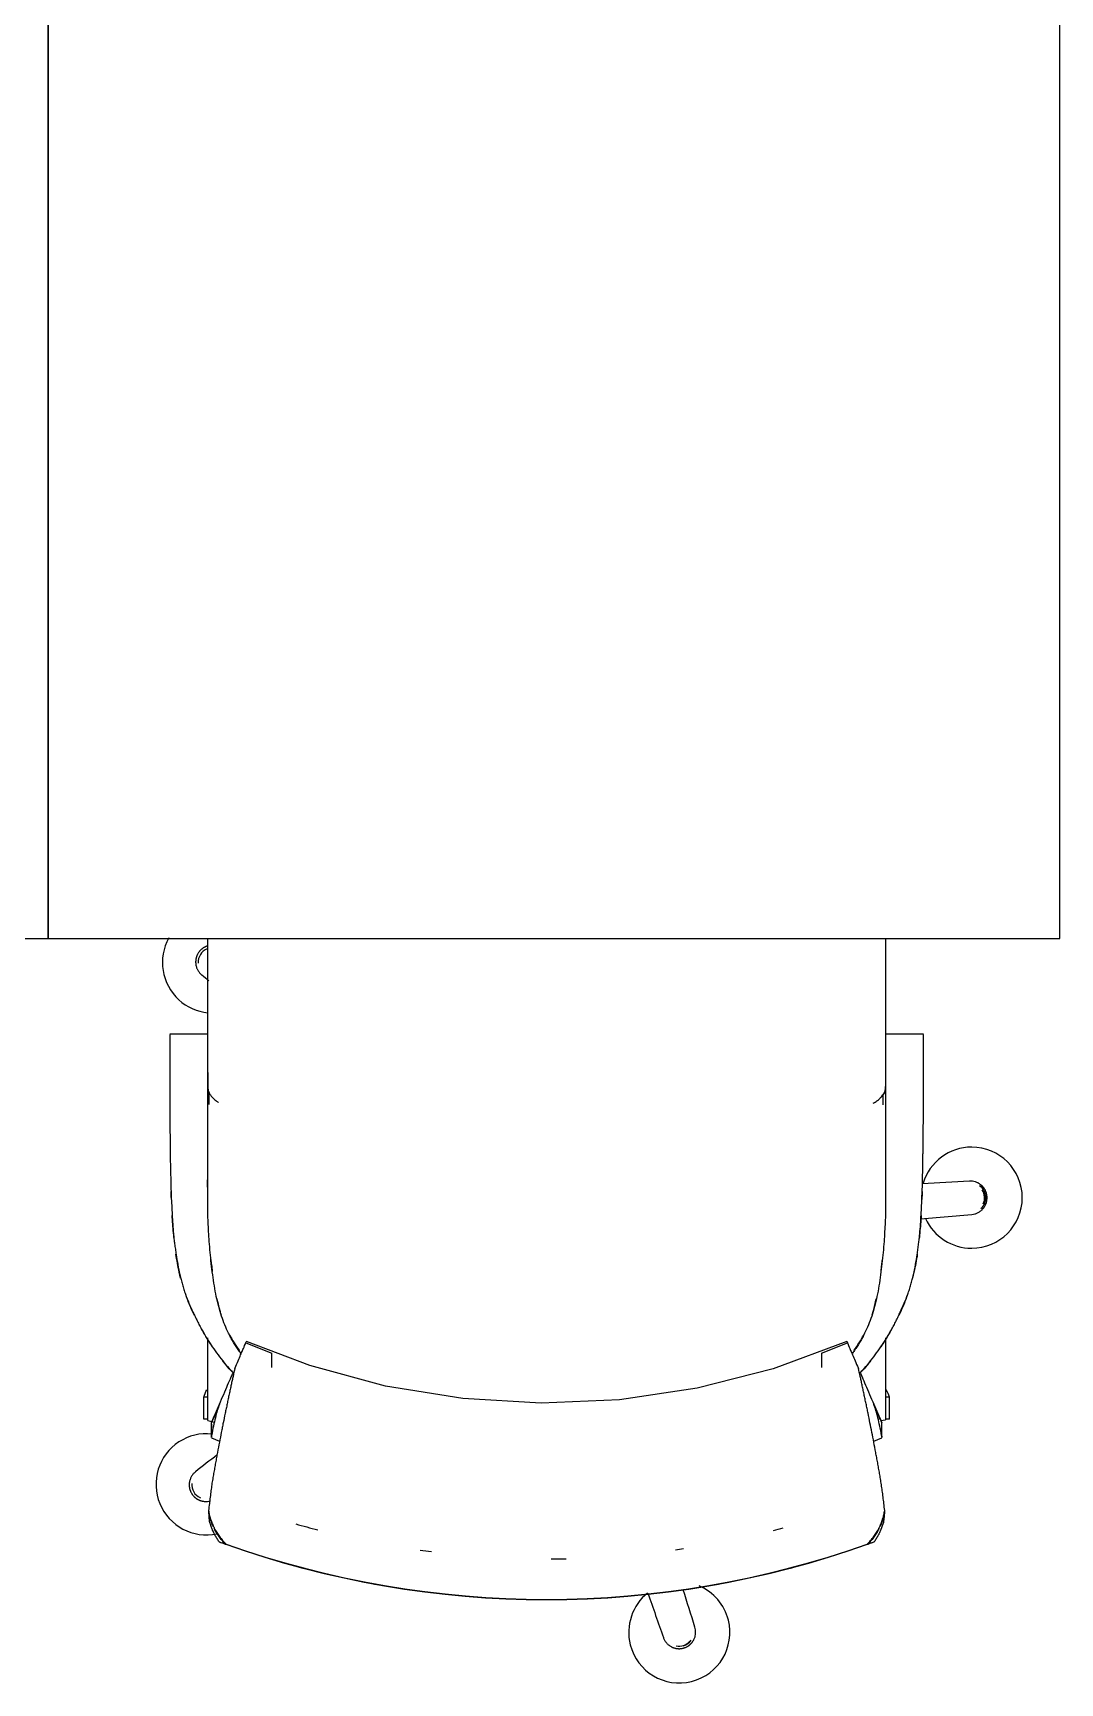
# Model space of a CAD drawing. Extents: x 6433 to 75181, y -2986 to 56414.
# Drawn here: x 28173 to 28985, y 4025 to 5330 of the extents above; entities that cross this region are included whole.
import ezdxf

# ---------------------------------------------------------------- set-up
doc = ezdxf.new("R2010")
doc.units = 0
doc.header["$MEASUREMENT"] = 0
doc.layers.add('A-Furniture', color=252, linetype='CONTINUOUS')

msp = doc.modelspace()

# ---------------------------------------------------------------- linework, layer by layer
at = {"layer": 'A-Furniture'}
for p, q in [((28184.9, 4613.9), (28184.9, 6113.9)), ((28184.9, 6113.9), (28184.9, 4613.9)), ((28984.9, 4613.9), (28984.9, 6113.9)), ((27384.9, 4613.9), (28184.9, 4613.9)), ((28184.9, 4613.9), (28984.9, 4613.9)), ((28311.1, 4581.9), (28311.1, 4613.5)), ((28846.9, 4613.5), (28846.9, 4581.9)), ((28311.1, 4508.1), (28311.1, 4581.9)), ((28846.9, 4581.9), (28846.9, 4508.1)), ((28311, 4538.2), (28281, 4538.2)), ((28877, 4538.2), (28847, 4538.2)), ((28311.1, 4408.5), (28311.1, 4474.5)), ((28846.9, 4474.5), (28846.9, 4408.5)), ((28874.7, 4392.3), (28915.3, 4395.8)), ((28311.1, 4232.8), (28311.1, 4298.1)), ((28341.2, 4294.3), (28361.7, 4285.9)), ((28391.7, 4276.3), (28341.6, 4295.2)), ((28816.4, 4295.2), (28758.2, 4273.7)), ((28796.3, 4285.9), (28816.8, 4294.3)), ((28846.9, 4298.1), (28846.9, 4233.3)), ((28361.6, 4274.7), (28361.6, 4285.7)), ((28796.3, 4285.7), (28796.3, 4274.7)), ((28451.6, 4260), (28391.7, 4276.3)), ((28758.2, 4273.7), (28698.1, 4258.3)), ((28512.8, 4250.1), (28451.6, 4260)), ((28698.1, 4258.3), (28636.7, 4249.2)), ((28307.8, 4233.7), (28307.8, 4251.2)), ((28311.1, 4251.2), (28307.8, 4251.2)), ((28314, 4231), (28320.3, 4245.6)), ((28574.8, 4246.4), (28512.8, 4250.1)), ((28636.7, 4249.2), (28574.8, 4246.4)), ((28837.7, 4245.6), (28844, 4231)), ((28850.2, 4251.2), (28846.9, 4251.2)), ((28850.2, 4233.7), (28850.2, 4251.2)), ((28311.1, 4233.7), (28307.8, 4233.7)), ((28311.1, 4232.8), (28316.3, 4231.4)), ((28314, 4220.3), (28314, 4231)), ((28843.2, 4232.8), (28846.9, 4233.3)), ((28844, 4220.3), (28844, 4231)), ((28850.2, 4233.7), (28846.9, 4233.7)), ((28314, 4219), (28320.4, 4216.4)), ((28837.6, 4216.4), (28844, 4219)), ((28312.1, 4156.9), (28311.8, 4160.7)), ((28312.5, 4152.7), (28312.1, 4156.9)), ((28845.9, 4156.9), (28845.4, 4152.7)), ((28846.2, 4160.7), (28845.9, 4156.9))]:
    msp.add_line(p, q, dxfattribs=at)
for centre, radius, start, end in [((28315.2, 4595), 40, 150.7952, 227.5173), ((28314.6, 4595.4), 11.1, 111.8372, 184.5326), ((28315.2, 4595), 40, 227.5173, 264.1272), ((28915.1, 4409), 40, 90, 163.4154), ((28915.1, 4409), 40, 270, 90), ((28915.1, 4409), 11.2, 310.1551, 56.5457), ((28914.2, 4408.9), 11.1, 334.4048, 33.826), ((28915.1, 4409), 40, 204.4217, 270), ((28310.1, 4182.3), 40, 123.0488, 281.8521), ((28310.1, 4182.3), 40, 83.974, 123.0488), ((28309.5, 4181.9), 11.1, 174.0269, 246.9791), ((28579, 4847.9), 724.6, 254.1158, 255.5357), ((28579, 4847.9), 724.6, 284.3231, 284.9658), ((28579, 4847.9), 756.8, 249.9889, 250.3774), ((28579, 4847.9), 756.8, 250.4087, 289.5913), ((28579, 4847.9), 756.6, 250.4283, 289.5717), ((28579, 4847.9), 724.6, 262.0566, 262.7751), ((28579, 4847.9), 724.6, 278.0854, 278.5946), ((28579, 4847.9), 756.8, 289.6226, 290.0111), ((28579, 4847.9), 756.8, 253.4989, 255.7064), ((28579, 4847.9), 724.6, 270.2883, 271.2195), ((28579, 4847.9), 756.8, 284.2936, 286.5011), ((28579, 4847.9), 756.8, 259.3921, 261.4238), ((28579, 4847.9), 756.8, 278.5762, 280.6079), ((28683.9, 4065.2), 40, 14.1205, 66.8324), ((28683.9, 4065.2), 40, 128.7602, 194.1205), ((28683.9, 4065.2), 40, 194.1205, 14.1205), ((28683.9, 4065.2), 11.2, 287.8148, 327.294), ((28683.7, 4065.4), 11.1, 258.6835, 318.1047)]:
    msp.add_arc(centre, radius, start, end, dxfattribs=at)
for points, knots in [([(28310.9, 4608), (28310.7, 4608), (28310.3, 4607.9), (28309.8, 4607.7), (28309.6, 4607.6), (28309.3, 4607.5), (28309.1, 4607.4), (28308.8, 4607.2), (28308.5, 4607.1), (28308.1, 4606.9), (28307.8, 4606.7), (28307.6, 4606.6), (28307.5, 4606.5), (28307.4, 4606.4), (28307.3, 4606.4), (28307.2, 4606.3), (28307, 4606.2), (28306.7, 4605.9), (28306.3, 4605.6), (28305.8, 4605.2), (28305.2, 4604.7), (28304.7, 4604.1), (28304.4, 4603.7), (28304.1, 4603.3), (28303.6, 4602.7), (28303.2, 4602), (28302.8, 4601.3), (28302.6, 4600.8), (28302.4, 4600.4), (28302.3, 4600.2), (28302.3, 4600.1), (28302.2, 4600), (28302.2, 4599.9), (28302.2, 4599.7), (28302.1, 4599.5), (28302, 4599.2), (28301.9, 4598.8), (28301.8, 4598.4), (28301.7, 4598.1), (28301.7, 4598), (28301.7, 4597.9), (28301.6, 4597.7), (28301.6, 4597.6), (28301.6, 4597.3), (28301.5, 4597), (28301.5, 4596.6), (28301.5, 4596.3), (28301.5, 4596.2)], [-1, -1, -1, -1, -0.916667, -0.875, -0.854167, -0.833333, -0.8125, -0.791667, -0.75, -0.708333, -0.6875, -0.677083, -0.671875, -0.666667, -0.661458, -0.65625, -0.645833, -0.625, -0.604167, -0.583333, -0.541667, -0.520833, -0.5, -0.479167, -0.458333, -0.416667, -0.395833, -0.375, -0.354167, -0.34375, -0.338542, -0.333333, -0.328125, -0.322917, -0.3125, -0.291667, -0.25, -0.208333, -0.1875, -0.177083, -0.166667, -0.15625, -0.145833, -0.125, -0.083333, -0.041667, 0, 0, 0, 0]), ([(28301.5, 4596.2), (28301.5, 4596.1), (28301.5, 4596), (28301.4, 4595.8), (28301.4, 4595.6), (28301.4, 4595.4), (28301.4, 4595.1), (28301.5, 4594.8), (28301.5, 4594.5), (28301.5, 4594.1), (28301.6, 4593.4), (28301.8, 4592.2), (28302.1, 4591.4), (28302.2, 4590.9)], [-1, -1, -1, -1, -0.925, -0.85, -0.8125, -0.775, -0.7, -0.625, -0.5875, -0.55, -0.4, -0.2, 0, 0, 0, 0]), ([(28281, 4538.1), (28281, 4538.1), (28281, 4537.9), (28281, 4537.4), (28281, 4536.3), (28281, 4534.7), (28281, 4533.3), (28281, 4532), (28281, 4531), (28281, 4529.9), (28281, 4528.6), (28281, 4527.1), (28281, 4525.4), (28281, 4523.6), (28281, 4522), (28281, 4520.8), (28281, 4519.2), (28281, 4516.2), (28281, 4513.8), (28281, 4512), (28281, 4510.1), (28281, 4507.9), (28281, 4505.6), (28281, 4503.9), (28281, 4502.5), (28281, 4500.8), (28281, 4498.6), (28281, 4495.6), (28281, 4491.8), (28281, 4487.3), (28281, 4483.4), (28281, 4480.2), (28281.1, 4477.2), (28281.1, 4473.5), (28281.1, 4468.8), (28281.1, 4463.8), (28281.2, 4458.9), (28281.2, 4454.8), (28281.2, 4451.6), (28281.3, 4448.7), (28281.3, 4445.3), (28281.4, 4441.3), (28281.4, 4437.1), (28281.6, 4431.6), (28281.7, 4425), (28281.9, 4417.5), (28282.1, 4410.1), (28282.5, 4402.7), (28282.9, 4395.4), (28283.3, 4388), (28283.8, 4381.7), (28284.3, 4376.5), (28284.8, 4372.4), (28285.4, 4368.2), (28286.2, 4362.7), (28287.3, 4356), (28288.6, 4349.4), (28289.9, 4344.2), (28290.9, 4340.3), (28292.1, 4336.4), (28293.8, 4331.4), (28296.1, 4325.5), (28298.7, 4319.7), (28301, 4315.1), (28302.7, 4311.5), (28304.5, 4307.9), (28307, 4303.3), (28310.3, 4297.7), (28314.6, 4291.1), (28320.7, 4282.5), (28326.3, 4275.5), (28330.6, 4271), (28331.3, 4270.3)], [0.2173913, 0.2173913, 0.2173913, 0.2173913, 0.2228261, 0.2282609, 0.2336957, 0.2391304, 0.2445652, 0.2472826, 0.25, 0.2527174, 0.2554348, 0.2581522, 0.2608696, 0.263587, 0.2663043, 0.2690217, 0.2717391, 0.2771739, 0.2798913, 0.2826087, 0.2853261, 0.2880435, 0.2907609, 0.2934783, 0.2961957, 0.298913, 0.3016304, 0.3043478, 0.3097826, 0.3152174, 0.3206522, 0.326087, 0.3315217, 0.3369565, 0.3423913, 0.3478261, 0.3532609, 0.3586957, 0.3641304, 0.3695652, 0.375, 0.3804348, 0.3858696, 0.3913043, 0.4021739, 0.4130435, 0.423913, 0.4347826, 0.4456522, 0.4565217, 0.4673913, 0.4728261, 0.4782609, 0.4836957, 0.4891304, 0.5, 0.5108696, 0.5163043, 0.5217391, 0.5271739, 0.5326087, 0.5434783, 0.5543478, 0.5597826, 0.5652174, 0.5706522, 0.576087, 0.5869565, 0.5978261, 0.6086957, 0.6304348, 0.6346057, 0.6346057, 0.6346057, 0.6346057]), ([(28337.2, 4286), (28336.5, 4286.9), (28335, 4288.9), (28333, 4292), (28331, 4295.2), (28329.2, 4298.5), (28326.9, 4302.9), (28324.5, 4308.3), (28321.9, 4315.2), (28319.6, 4322.7), (28317.7, 4330.9), (28316.2, 4339.3), (28314.9, 4348), (28313.8, 4356.9), (28312.9, 4365.7), (28312.2, 4374.3), (28311.7, 4382.3), (28311.3, 4389.7), (28311, 4396.5), (28311, 4402.7), (28311, 4408.7), (28311, 4414.7), (28310.9, 4420.9), (28311, 4426.4), (28311, 4431), (28311, 4435.9), (28311, 4440.8), (28311, 4445.4), (28311, 4448.6), (28311, 4451.4), (28311, 4454.5), (28311, 4458.5), (28311, 4465.3), (28311, 4472.7), (28311, 4477.6), (28311, 4480.7), (28311, 4483.9), (28311, 4487.9), (28311, 4492.1), (28311, 4495.6), (28311, 4498.4), (28311, 4500.4), (28311, 4502.2), (28311, 4503.5), (28311, 4505), (28311, 4507.1), (28311, 4509.3), (28311, 4511.2), (28311, 4513), (28311, 4514.7), (28311, 4516.6), (28311, 4518.6), (28311, 4520.2), (28311, 4521.1), (28311, 4521.9), (28311, 4522.9), (28311, 4524.3), (28311, 4526), (28311, 4527.6), (28311, 4529), (28311, 4530.2), (28311, 4531.3), (28311, 4532.6), (28311, 4534), (28311, 4535.6), (28311, 4537.3), (28311, 4538.2), (28311, 4538.2), (28311, 4538.1)], [0.3754739, 0.3754739, 0.3754739, 0.3754739, 0.3804348, 0.3858696, 0.3913043, 0.3967391, 0.4021739, 0.4130435, 0.423913, 0.4347826, 0.4456522, 0.4565217, 0.4673913, 0.4782609, 0.4891304, 0.5, 0.5108696, 0.5217391, 0.5326087, 0.5434783, 0.5543478, 0.5652174, 0.576087, 0.5869565, 0.5923913, 0.5978261, 0.6086957, 0.6141304, 0.6195652, 0.625, 0.6304348, 0.6358696, 0.6413043, 0.6521739, 0.6576087, 0.6630435, 0.6684783, 0.673913, 0.6793478, 0.6847826, 0.6875, 0.6902174, 0.6929348, 0.6956522, 0.6983696, 0.701087, 0.7038043, 0.7065217, 0.7092391, 0.7119565, 0.7146739, 0.7173913, 0.7201087, 0.7228261, 0.7241848, 0.7255435, 0.7282609, 0.7309783, 0.7336957, 0.736413, 0.7391304, 0.7418478, 0.7445652, 0.75, 0.7554348, 0.7608696, 0.7717391, 0.7826087, 0.7826087, 0.7826087, 0.7826087]), ([(28847, 4538.1), (28847, 4538.2), (28847, 4538.2), (28847, 4537.3), (28847, 4535.6), (28847, 4534), (28847, 4532.6), (28847, 4531.3), (28847, 4530.2), (28847, 4529), (28847, 4527.6), (28847, 4526), (28847, 4524.3), (28847, 4522.9), (28847, 4521.9), (28847, 4521.1), (28847, 4520.2), (28847, 4518.6), (28847, 4516.6), (28847, 4514.7), (28847, 4513), (28847, 4511.2), (28847, 4509.3), (28847, 4507.1), (28847, 4505), (28847, 4503.5), (28847, 4502.2), (28847, 4500.4), (28847, 4498.4), (28847, 4495.6), (28847, 4492.1), (28847, 4487.9), (28847, 4483.9), (28847, 4480.7), (28847, 4477.6), (28847, 4472.7), (28847, 4465.3), (28847, 4458.5), (28847, 4454.5), (28847, 4451.4), (28847, 4448.6), (28847, 4445.4), (28847, 4440.8), (28847, 4435.9), (28847, 4431), (28847, 4426.4), (28847, 4420.9), (28847, 4414.7), (28847, 4408.7), (28847, 4402.7), (28847, 4396.5), (28846.7, 4389.7), (28846.3, 4382.3), (28845.8, 4374.3), (28845.1, 4365.7), (28844.2, 4356.9), (28843.1, 4348), (28841.8, 4339.3), (28840.3, 4330.9), (28838.3, 4322.7), (28836.1, 4315.2), (28833.5, 4308.3), (28831, 4302.9), (28828.8, 4298.5), (28827, 4295.2), (28825, 4292), (28822.9, 4288.9), (28821.5, 4286.9), (28820.8, 4286)], [0.2173913, 0.2173913, 0.2173913, 0.2173913, 0.2282609, 0.2391304, 0.2445652, 0.25, 0.2554348, 0.2581522, 0.2608696, 0.263587, 0.2663043, 0.2690217, 0.2717391, 0.2744565, 0.2758152, 0.2771739, 0.2798913, 0.2826087, 0.2853261, 0.2880435, 0.2907609, 0.2934783, 0.2961957, 0.298913, 0.3016304, 0.3043478, 0.3070652, 0.3097826, 0.3125, 0.3152174, 0.3206522, 0.326087, 0.3315217, 0.3369565, 0.3423913, 0.3478261, 0.3586957, 0.3641304, 0.3695652, 0.375, 0.3804348, 0.3858696, 0.3913043, 0.4021739, 0.4076087, 0.4130435, 0.423913, 0.4347826, 0.4456522, 0.4565217, 0.4673913, 0.4782609, 0.4891304, 0.5, 0.5108696, 0.5217391, 0.5326087, 0.5434783, 0.5543478, 0.5652174, 0.576087, 0.5869565, 0.5978261, 0.6032609, 0.6086957, 0.6141304, 0.6195652, 0.6245261, 0.6245261, 0.6245261, 0.6245261]), ([(28826.7, 4270.3), (28827.4, 4271), (28831.7, 4275.5), (28837.3, 4282.5), (28843.4, 4291.1), (28847.7, 4297.7), (28851, 4303.3), (28853.5, 4307.9), (28855.3, 4311.5), (28857, 4315.1), (28859.2, 4319.7), (28861.8, 4325.5), (28864.2, 4331.4), (28865.9, 4336.4), (28867, 4340.3), (28868.1, 4344.2), (28869.4, 4349.4), (28870.7, 4356), (28871.8, 4362.7), (28872.6, 4368.2), (28873.1, 4372.4), (28873.6, 4376.5), (28874.2, 4381.7), (28874.7, 4388), (28875.1, 4395.4), (28875.5, 4402.7), (28875.8, 4410.1), (28876.1, 4417.5), (28876.3, 4425), (28876.4, 4431.6), (28876.5, 4437.1), (28876.6, 4441.3), (28876.6, 4445.3), (28876.7, 4448.7), (28876.7, 4451.6), (28876.8, 4454.8), (28876.8, 4458.9), (28876.8, 4463.8), (28876.9, 4468.8), (28876.9, 4473.5), (28876.9, 4477.2), (28876.9, 4480.2), (28876.9, 4483.4), (28877, 4487.3), (28877, 4491.8), (28877, 4495.6), (28877, 4498.6), (28877, 4500.8), (28877, 4502.5), (28877, 4503.9), (28877, 4505.6), (28877, 4507.9), (28877, 4510.1), (28877, 4512), (28877, 4513.8), (28877, 4516.2), (28877, 4519.2), (28877, 4520.8), (28877, 4522), (28877, 4523.6), (28877, 4525.4), (28877, 4527.1), (28877, 4528.6), (28877, 4529.9), (28877, 4531), (28877, 4532), (28877, 4533.3), (28877, 4534.7), (28877, 4536.3), (28877, 4537.4), (28877, 4537.9), (28877, 4538.1), (28877, 4538.1)], [0.3653943, 0.3653943, 0.3653943, 0.3653943, 0.3695652, 0.3913043, 0.4021739, 0.4130435, 0.423913, 0.4293478, 0.4347826, 0.4402174, 0.4456522, 0.4565217, 0.4673913, 0.4728261, 0.4782609, 0.4836957, 0.4891304, 0.5, 0.5108696, 0.5163043, 0.5217391, 0.5271739, 0.5326087, 0.5434783, 0.5543478, 0.5652174, 0.576087, 0.5869565, 0.5978261, 0.6086957, 0.6141304, 0.6195652, 0.625, 0.6304348, 0.6358696, 0.6413043, 0.6467391, 0.6521739, 0.6576087, 0.6630435, 0.6684783, 0.673913, 0.6793478, 0.6847826, 0.6902174, 0.6956522, 0.6983696, 0.701087, 0.7038043, 0.7065217, 0.7092391, 0.7119565, 0.7146739, 0.7173913, 0.7201087, 0.7228261, 0.7282609, 0.7309783, 0.7336957, 0.736413, 0.7391304, 0.7418478, 0.7445652, 0.7472826, 0.75, 0.7527174, 0.7554348, 0.7608696, 0.7663043, 0.7717391, 0.7771739, 0.7826087, 0.7826087, 0.7826087, 0.7826087]), ([(28312.6, 4490.6), (28312.2, 4491.2), (28311, 4493.2), (28310.8, 4495.3), (28311.1, 4496.8)], [-0.07541741, -0.07541741, -0.07541741, -0.07541741, -0.05555556, 0, 0, 0, 0]), ([(28312.1, 4492), (28312.3, 4491.5), (28313, 4490.3), (28314.5, 4488.4), (28316.2, 4486.7), (28317.8, 4485.5), (28318.8, 4484.9), (28319.3, 4484.5), (28319.6, 4484.4)], [0, 0, 0, 0, 0.0277778, 0.0555556, 0.0833333, 0.0972222, 0.1041667, 0.1111111, 0.1111111, 0.1111111, 0.1111111]), ([(28837.2, 4483.7), (28837.5, 4483.8), (28838, 4484.1), (28839, 4484.8), (28840.6, 4485.8), (28842.4, 4487.3), (28843.9, 4488.9), (28844.6, 4489.8), (28844.9, 4490.2)], [0.8888889, 0.8888889, 0.8888889, 0.8888889, 0.8958333, 0.9027778, 0.9166667, 0.9444444, 0.9722222, 1, 1, 1, 1]), ([(28845.4, 4490.6), (28845.8, 4491.2), (28847, 4493.2), (28847.2, 4495.3), (28846.9, 4496.8)], [0.92458259, 0.92458259, 0.92458259, 0.92458259, 0.94444444, 1, 1, 1, 1]), ([(28282.3, 4407.5), (28282.2, 4408.7), (28282.1, 4410.8), (28282.1, 4412.9), (28282, 4413.8)], [0.583333333, 0.583333333, 0.583333333, 0.583333333, 0.588541667, 0.59241184, 0.59241184, 0.59241184, 0.59241184]), ([(28924.3, 4417.2), (28924.3, 4417.3), (28924.2, 4417.4), (28924.1, 4417.5), (28924, 4417.6), (28923.8, 4417.8), (28923.6, 4418), (28923.4, 4418.2), (28923.2, 4418.4), (28922.9, 4418.7), (28922.3, 4419.2), (28921.4, 4419.9), (28920.6, 4420.4), (28920.2, 4420.6)], [-1, -1, -1, -1, -0.925, -0.85, -0.8125, -0.775, -0.7, -0.625, -0.5875, -0.55, -0.4, -0.2, 0, 0, 0, 0]), ([(28925.4, 4402.1), (28925.5, 4402.3), (28925.7, 4402.6), (28925.9, 4403.1), (28926.1, 4403.4), (28926.2, 4403.6), (28926.3, 4403.8), (28926.4, 4404.1), (28926.5, 4404.4), (28926.7, 4404.9), (28926.8, 4405.2), (28926.8, 4405.4), (28926.9, 4405.6), (28926.9, 4405.6), (28926.9, 4405.7), (28926.9, 4405.9), (28927, 4406.1), (28927.1, 4406.5), (28927.2, 4407), (28927.2, 4407.7), (28927.3, 4408.4), (28927.3, 4409.2), (28927.3, 4409.7), (28927.2, 4410.2), (28927.1, 4411), (28927, 4411.8), (28926.8, 4412.5), (28926.6, 4413), (28926.5, 4413.4), (28926.4, 4413.7), (28926.3, 4413.8), (28926.3, 4413.9), (28926.3, 4414), (28926.2, 4414.1), (28926.1, 4414.3), (28926, 4414.7), (28925.8, 4415.1), (28925.6, 4415.4), (28925.5, 4415.6), (28925.4, 4415.7), (28925.3, 4415.8), (28925.2, 4415.9), (28925.2, 4416.1), (28925, 4416.3), (28924.8, 4416.6), (28924.6, 4416.9), (28924.4, 4417.1), (28924.3, 4417.2)], [-1, -1, -1, -1, -0.916667, -0.875, -0.854167, -0.833333, -0.8125, -0.791667, -0.75, -0.708333, -0.6875, -0.677083, -0.671875, -0.666667, -0.661458, -0.65625, -0.645833, -0.625, -0.604167, -0.583333, -0.541667, -0.520833, -0.5, -0.479167, -0.458333, -0.416667, -0.395833, -0.375, -0.354167, -0.34375, -0.338542, -0.333333, -0.328125, -0.322917, -0.3125, -0.291667, -0.25, -0.208333, -0.1875, -0.177083, -0.166667, -0.15625, -0.145833, -0.125, -0.083333, -0.041667, 0, 0, 0, 0]), ([(28921.8, 4398.2), (28922.2, 4398.5), (28922.9, 4399), (28923.6, 4399.8), (28924.1, 4400.3), (28924.3, 4400.6), (28924.5, 4400.7), (28924.6, 4400.9), (28924.7, 4401), (28924.8, 4401.2), (28924.9, 4401.4), (28925.1, 4401.6), (28925.2, 4401.7), (28925.3, 4401.9), (28925.4, 4402), (28925.4, 4402.1)], [-1, -1, -1, -1, -0.8, -0.6, -0.5, -0.45, -0.4, -0.375, -0.35, -0.3, -0.25, -0.2, -0.15, -0.1, 0, 0, 0, 0]), ([(28284.4, 4376.7), (28284.3, 4377.5), (28283.9, 4380.9), (28283.4, 4386.4), (28283.1, 4391.6), (28282.9, 4394.5), (28282.9, 4395)], [0.53783396, 0.53783396, 0.53783396, 0.53783396, 0.54166667, 0.55208333, 0.5625, 0.56500708, 0.56500708, 0.56500708, 0.56500708]), ([(28875.1, 4395), (28875.1, 4394.5), (28874.9, 4391.6), (28874.6, 4386.4), (28874, 4380.9), (28873.7, 4377.5), (28873.6, 4376.7)], [0.43499292, 0.43499292, 0.43499292, 0.43499292, 0.4375, 0.44791667, 0.45833333, 0.46216604, 0.46216604, 0.46216604, 0.46216604]), ([(28289.6, 4345.3), (28289.2, 4346.9), (28288.3, 4350.8), (28287, 4357.2), (28286.2, 4362), (28285.9, 4364.3)], [0.49318304, 0.49318304, 0.49318304, 0.49318304, 0.5, 0.51041667, 0.52034416, 0.52034416, 0.52034416, 0.52034416]), ([(28313.5, 4360.1), (28313.6, 4358.7), (28314, 4355.5), (28314.4, 4352.3), (28314.6, 4350.6)], [0.50425801, 0.50425801, 0.50425801, 0.50425801, 0.51041667, 0.51788638, 0.51788638, 0.51788638, 0.51788638]), ([(28843.4, 4350.6), (28843.6, 4352.3), (28844, 4355.5), (28844.3, 4358.7), (28844.5, 4360.1)], [0.48211362, 0.48211362, 0.48211362, 0.48211362, 0.48958333, 0.49574199, 0.49574199, 0.49574199, 0.49574199]), ([(28872.1, 4364.3), (28871.8, 4362), (28871, 4357.2), (28869.7, 4350.8), (28868.7, 4346.9), (28868.3, 4345.3)], [0.47965584, 0.47965584, 0.47965584, 0.47965584, 0.48958333, 0.5, 0.50681696, 0.50681696, 0.50681696, 0.50681696]), ([(28300.5, 4315.7), (28299.5, 4317.8), (28297.1, 4323.1), (28295, 4328.4), (28293.9, 4331.6)], [0.44842599, 0.44842599, 0.44842599, 0.44842599, 0.45833333, 0.47273485, 0.47273485, 0.47273485, 0.47273485]), ([(28318.3, 4329.1), (28318.5, 4328.3), (28319.1, 4325.2), (28320.2, 4320.9), (28321.1, 4317.5), (28321.5, 4316.3)], [0.54866694, 0.54866694, 0.54866694, 0.54866694, 0.55208333, 0.5625, 0.56783755, 0.56783755, 0.56783755, 0.56783755]), ([(28836.5, 4316.3), (28836.8, 4317.5), (28837.8, 4320.9), (28838.8, 4325.2), (28839.5, 4328.3), (28839.7, 4329.1)], [0.43216245, 0.43216245, 0.43216245, 0.43216245, 0.4375, 0.44791667, 0.45133306, 0.45133306, 0.45133306, 0.45133306]), ([(28864.1, 4331.6), (28863, 4328.4), (28860.9, 4323.1), (28858.5, 4317.8), (28857.5, 4315.7)], [0.52726515, 0.52726515, 0.52726515, 0.52726515, 0.54166667, 0.55157401, 0.55157401, 0.55157401, 0.55157401]), ([(28314.7, 4291.1), (28313.6, 4292.7), (28311.2, 4296.4), (28308.5, 4300.9), (28306.8, 4303.7), (28306.4, 4304.5)], [0.40851688, 0.40851688, 0.40851688, 0.40851688, 0.41666667, 0.42708333, 0.43069115, 0.43069115, 0.43069115, 0.43069115]), ([(28328.1, 4300.6), (28328.1, 4300.5), (28329.3, 4298.4), (28331.8, 4294.2), (28334.5, 4290.2), (28335.9, 4288.2), (28336, 4288.1)], [0.59333507, 0.59333507, 0.59333507, 0.59333507, 0.59375, 0.60416667, 0.61458333, 0.61505928, 0.61505928, 0.61505928, 0.61505928]), ([(28822, 4288.1), (28822, 4288.2), (28823.5, 4290.2), (28826.2, 4294.2), (28828.7, 4298.4), (28829.8, 4300.5), (28829.9, 4300.6)], [0.38494072, 0.38494072, 0.38494072, 0.38494072, 0.38541667, 0.39583333, 0.40625, 0.40666493, 0.40666493, 0.40666493, 0.40666493]), ([(28851.6, 4304.5), (28851.1, 4303.7), (28849.5, 4300.9), (28846.7, 4296.4), (28844.3, 4292.7), (28843.3, 4291.1)], [0.56930885, 0.56930885, 0.56930885, 0.56930885, 0.57291667, 0.58333333, 0.59148312, 0.59148312, 0.59148312, 0.59148312]), ([(28332.5, 4274), (28332, 4272), (28331.3, 4268.8), (28330.3, 4264.4), (28329.5, 4261), (28328.8, 4257.4), (28328, 4253.6), (28327.1, 4249.8), (28326.4, 4246), (28325.6, 4242.2), (28324.5, 4237.2), (28323.5, 4232.2), (28322.5, 4227.2), (28321.5, 4222.1), (28320.3, 4215.7), (28319, 4208.9), (28317.9, 4203.4), (28317.2, 4199.2), (28316.4, 4195.1), (28315.7, 4190.9), (28314.9, 4186.6), (28314.2, 4182), (28313.6, 4177.2), (28312.7, 4170.6), (28312.1, 4165.3), (28311.7, 4161.6)], [-1, -1, -1, -1, -0.928571, -0.892857, -0.857143, -0.821429, -0.785714, -0.75, -0.714286, -0.678571, -0.642857, -0.571429, -0.535714, -0.5, -0.428571, -0.357143, -0.321429, -0.285714, -0.25, -0.214286, -0.178571, -0.142857, -0.107143, -0.071429, 0, 0, 0, 0]), ([(28320.3, 4245.6), (28321.4, 4248.3), (28323.7, 4253.5), (28326.8, 4260.9), (28329.2, 4266.4), (28330.5, 4269.4), (28330.9, 4270.3)], [-1, -1, -1, -1, -0.8, -0.6, -0.4, -0.3, -0.3, -0.3, -0.3]), ([(28331.4, 4270.1), (28330.7, 4270.8), (28328.3, 4273.3), (28325.4, 4276.5), (28323.4, 4279), (28322.9, 4279.6)], [0.37051719, 0.37051719, 0.37051719, 0.37051719, 0.375, 0.38541667, 0.38875119, 0.38875119, 0.38875119, 0.38875119]), ([(28846.3, 4161.6), (28845.9, 4165.3), (28845.3, 4170.6), (28844.4, 4177.2), (28843.7, 4182), (28843, 4186.6), (28842.3, 4190.9), (28841.5, 4195.1), (28840.8, 4199.2), (28840, 4203.4), (28839, 4208.9), (28837.7, 4215.7), (28836.2, 4223.4), (28834.7, 4231), (28833.4, 4237.2), (28832.4, 4242.2), (28831.6, 4246), (28830.8, 4249.8), (28830, 4253.6), (28829.2, 4257.4), (28828.4, 4261), (28827.7, 4264.4), (28826.7, 4268.8), (28826, 4272), (28825.5, 4274)], [-1, -1, -1, -1, -0.928571, -0.892857, -0.857143, -0.821429, -0.785714, -0.75, -0.714286, -0.678571, -0.642857, -0.571429, -0.5, -0.428571, -0.357143, -0.321429, -0.285714, -0.25, -0.214286, -0.178571, -0.142857, -0.107143, -0.071429, 0, 0, 0, 0]), ([(28835.1, 4279.6), (28834.6, 4279), (28832.5, 4276.5), (28829.7, 4273.3), (28827.3, 4270.8), (28826.5, 4270.1)], [0.61124881, 0.61124881, 0.61124881, 0.61124881, 0.61458333, 0.625, 0.62948281, 0.62948281, 0.62948281, 0.62948281]), ([(28827.1, 4270.3), (28827.5, 4269.4), (28828.8, 4266.4), (28831.1, 4260.9), (28834.3, 4253.5), (28836.5, 4248.3), (28837.7, 4245.6)], [-0.7, -0.7, -0.7, -0.7, -0.6, -0.4, -0.2, 0, 0, 0, 0]), ([(28320.3, 4245.6), (28319.7, 4244.2), (28317.6, 4239.3), (28315.5, 4234.4), (28314, 4231)], [-0.08237256, -0.08237256, -0.08237256, -0.08237256, -0.05882353, 0, 0, 0, 0]), ([(28314, 4231), (28315.5, 4234.4), (28317.6, 4239.3), (28319.7, 4244.2), (28320.3, 4245.6)], [-1, -1, -1, -1, -0.94117647, -0.91762744, -0.91762744, -0.91762744, -0.91762744]), ([(28844, 4231), (28842.5, 4234.4), (28840.4, 4239.3), (28838.3, 4244.2), (28837.7, 4245.6)], [-1, -1, -1, -1, -0.94117647, -0.91762986, -0.91762986, -0.91762986, -0.91762986]), ([(28837.7, 4245.6), (28838.3, 4244.2), (28840.4, 4239.3), (28842.5, 4234.4), (28844, 4231)], [-0.08237014, -0.08237014, -0.08237014, -0.08237014, -0.05882353, 0, 0, 0, 0]), ([(28314, 4221.4), (28314, 4220.7), (28314, 4219.9), (28314, 4219.4), (28314, 4219.2), (28314, 4219.2)], [0.4444444, 0.4444444, 0.4444444, 0.4444444, 0.5833333, 0.6527778, 0.6666667, 0.6666667, 0.6666667, 0.6666667]), ([(28297.3, 4186.7), (28297.1, 4186.2), (28296.8, 4185.4), (28296.6, 4184.3), (28296.5, 4183.7), (28296.4, 4183.3), (28296.4, 4183.1), (28296.4, 4182.9), (28296.4, 4182.7), (28296.4, 4182.5), (28296.4, 4182.3), (28296.4, 4182), (28296.4, 4181.9), (28296.4, 4181.6), (28296.4, 4181.5), (28296.4, 4181.4)], [-1, -1, -1, -1, -0.8, -0.6, -0.5, -0.45, -0.4, -0.375, -0.35, -0.3, -0.25, -0.2, -0.15, -0.1, 0, 0, 0, 0]), ([(28296.4, 4181.4), (28296.4, 4181.2), (28296.4, 4180.8), (28296.4, 4180.3), (28296.5, 4180), (28296.5, 4179.8), (28296.6, 4179.5), (28296.6, 4179.2), (28296.7, 4178.8), (28296.8, 4178.4), (28296.9, 4178), (28297, 4177.8), (28297, 4177.7), (28297.1, 4177.6), (28297.1, 4177.5), (28297.1, 4177.4), (28297.2, 4177.2), (28297.4, 4176.8), (28297.6, 4176.4), (28297.9, 4175.7), (28298.2, 4175.1), (28298.6, 4174.5), (28298.9, 4174), (28299.3, 4173.6), (28299.8, 4173), (28300.3, 4172.4), (28300.9, 4171.9), (28301.3, 4171.6), (28301.6, 4171.3), (28301.9, 4171.2), (28302, 4171.1), (28302.1, 4171), (28302.1, 4171), (28302.2, 4170.9), (28302.4, 4170.8), (28302.8, 4170.6), (28303.1, 4170.4), (28303.5, 4170.2), (28303.7, 4170.1), (28303.8, 4170), (28304, 4170), (28304.1, 4169.9), (28304.2, 4169.8), (28304.5, 4169.7), (28304.8, 4169.6), (28305.2, 4169.5), (28305.4, 4169.4), (28305.5, 4169.3)], [-1, -1, -1, -1, -0.916667, -0.875, -0.854167, -0.833333, -0.8125, -0.791667, -0.75, -0.708333, -0.6875, -0.677083, -0.671875, -0.666667, -0.661458, -0.65625, -0.645833, -0.625, -0.604167, -0.583333, -0.541667, -0.520833, -0.5, -0.479167, -0.458333, -0.416667, -0.395833, -0.375, -0.354167, -0.34375, -0.338542, -0.333333, -0.328125, -0.322917, -0.3125, -0.291667, -0.25, -0.208333, -0.1875, -0.177083, -0.166667, -0.15625, -0.145833, -0.125, -0.083333, -0.041667, 0, 0, 0, 0]), ([(28305.5, 4169.3), (28305.6, 4169.3), (28305.7, 4169.3), (28305.9, 4169.2), (28306.1, 4169.2), (28306.3, 4169.1), (28306.5, 4169.1), (28306.9, 4169), (28307.1, 4168.9), (28307.5, 4168.9), (28308.3, 4168.8), (28309.4, 4168.7), (28310.4, 4168.7), (28310.8, 4168.8)], [-1, -1, -1, -1, -0.925, -0.85, -0.8125, -0.775, -0.7, -0.625, -0.5875, -0.55, -0.4, -0.2, 0, 0, 0, 0]), ([(28311.7, 4161.6), (28311.8, 4160.5), (28312.1, 4158.8), (28312.7, 4156.4), (28313.2, 4154.7), (28313.9, 4152.9), (28314.5, 4151.1), (28315.2, 4149.6), (28315.8, 4148.5), (28316.2, 4147.6), (28316.6, 4146.7), (28317.3, 4145.6), (28318.1, 4144.2), (28319.2, 4142.5), (28320.3, 4140.9), (28321.5, 4139.3), (28323.2, 4137.3), (28324.6, 4135.9), (28325.5, 4135)], [-1, -1, -1, -1, -0.875, -0.8125, -0.75, -0.6875, -0.625, -0.5625, -0.53125, -0.5, -0.46875, -0.4375, -0.375, -0.3125, -0.25, -0.1875, -0.125, 0, 0, 0, 0]), ([(28311.8, 4160.7), (28311.9, 4159.6), (28312.2, 4157.9), (28312.8, 4155.7), (28313.3, 4154), (28314, 4152.2), (28314.6, 4150.7), (28315, 4149.7), (28315.2, 4149.3)], [-1, -1, -1, -1, -0.875, -0.8125, -0.75, -0.6875, -0.625, -0.5822537, -0.5822537, -0.5822537, -0.5822537]), ([(28315.2, 4149.3), (28315, 4149.8), (28314.5, 4150.8), (28313.9, 4152.4), (28313.3, 4154.1), (28312.8, 4155.7), (28312.2, 4157.9), (28311.9, 4159.6), (28311.8, 4160.7)], [-0.4243709, -0.4243709, -0.4243709, -0.4243709, -0.375, -0.3125, -0.25, -0.1875, -0.125, 0, 0, 0, 0]), ([(28320, 4136.7), (28319.4, 4137.6), (28318.6, 4138.9), (28317.7, 4140.4), (28317.2, 4141.3), (28316.8, 4141.9), (28316.4, 4142.6), (28316, 4143.5), (28315.5, 4144.6), (28315, 4145.8), (28314.6, 4146.7), (28314.3, 4147.4), (28314.1, 4148), (28313.7, 4148.9), (28313.2, 4150.5), (28312.8, 4151.9), (28312.5, 4152.7)], [-1, -1, -1, -1, -0.833333, -0.75, -0.708333, -0.666667, -0.625, -0.583333, -0.5, -0.416667, -0.375, -0.333333, -0.291667, -0.25, -0.166667, 0, 0, 0, 0]), ([(28832.4, 4135), (28833.4, 4135.9), (28834.8, 4137.3), (28836.5, 4139.3), (28837.7, 4140.9), (28838.8, 4142.5), (28839.9, 4144.2), (28840.7, 4145.6), (28841.3, 4146.7), (28841.8, 4147.6), (28842.2, 4148.5), (28842.8, 4149.6), (28843.4, 4151.1), (28844.1, 4152.9), (28844.7, 4154.7), (28845.3, 4156.4), (28845.8, 4158.8), (28846.1, 4160.5), (28846.3, 4161.6)], [-1, -1, -1, -1, -0.875, -0.8125, -0.75, -0.6875, -0.625, -0.5625, -0.53125, -0.5, -0.46875, -0.4375, -0.375, -0.3125, -0.25, -0.1875, -0.125, 0, 0, 0, 0]), ([(28845.4, 4152.7), (28845.2, 4151.8), (28844.8, 4150.5), (28844.2, 4148.9), (28843.9, 4148), (28843.6, 4147.4), (28843.4, 4146.7), (28843, 4145.8), (28842.5, 4144.7), (28842, 4143.6), (28841.6, 4142.7), (28841.2, 4142), (28840.8, 4141.3), (28840.4, 4140.5), (28839.4, 4138.9), (28838.6, 4137.6), (28838, 4136.7)], [-1, -1, -1, -1, -0.833333, -0.75, -0.708333, -0.666667, -0.625, -0.583333, -0.5, -0.416667, -0.375, -0.333333, -0.291667, -0.25, -0.166667, 0, 0, 0, 0]), ([(28842.8, 4149.3), (28843, 4149.7), (28843.4, 4150.7), (28844, 4152.2), (28844.6, 4154), (28845.1, 4155.7), (28845.7, 4157.9), (28846, 4159.6), (28846.2, 4160.7)], [-0.4177463, -0.4177463, -0.4177463, -0.4177463, -0.375, -0.3125, -0.25, -0.1875, -0.125, 0, 0, 0, 0]), ([(28846.2, 4160.7), (28846, 4159.6), (28845.7, 4158), (28845.2, 4155.7), (28844.7, 4154.1), (28844.1, 4152.4), (28843.5, 4150.8), (28843, 4149.8), (28842.8, 4149.3)], [-1, -1, -1, -1, -0.875, -0.8125, -0.75, -0.6875, -0.625, -0.575212, -0.575212, -0.575212, -0.575212]), ([(28324.8, 4135.2), (28324, 4136.1), (28322.7, 4137.5), (28321.1, 4139.4), (28320, 4140.9), (28318.9, 4142.5), (28317.9, 4144.1), (28317.1, 4145.4), (28316.5, 4146.5), (28316.3, 4147.1), (28316.1, 4147.3)], [-1, -1, -1, -1, -0.875, -0.8125, -0.75, -0.6875, -0.625, -0.5625, -0.53125, -0.5, -0.5, -0.5, -0.5]), ([(28316.2, 4147.1), (28316.4, 4146.8), (28316.7, 4146.3), (28317.3, 4145.2), (28318.1, 4143.8), (28319.1, 4142.2), (28320.2, 4140.6), (28321.4, 4139.1), (28323, 4137.1), (28324.3, 4135.7), (28325.2, 4134.8)], [-0.5, -0.5, -0.5, -0.5, -0.46875, -0.4375, -0.375, -0.3125, -0.25, -0.1875, -0.125, 0, 0, 0, 0]), ([(28832.8, 4134.8), (28833.7, 4135.7), (28835, 4137.1), (28836.6, 4139.1), (28837.8, 4140.6), (28838.9, 4142.2), (28839.9, 4143.8), (28840.7, 4145.2), (28841.3, 4146.3), (28841.6, 4146.8), (28841.7, 4147.1)], [-1, -1, -1, -1, -0.875, -0.8125, -0.75, -0.6875, -0.625, -0.5625, -0.53125, -0.5, -0.5, -0.5, -0.5]), ([(28841.9, 4147.3), (28841.7, 4147.1), (28841.4, 4146.5), (28840.8, 4145.4), (28840.1, 4144.1), (28839.1, 4142.5), (28838, 4140.9), (28836.9, 4139.4), (28835.3, 4137.5), (28834, 4136.1), (28833.1, 4135.2)], [-0.5, -0.5, -0.5, -0.5, -0.46875, -0.4375, -0.375, -0.3125, -0.25, -0.1875, -0.125, 0, 0, 0, 0]), ([(28694.3, 4057.6), (28694.3, 4057.7), (28694.4, 4057.8), (28694.5, 4057.9), (28694.6, 4058.1), (28694.7, 4058.3), (28694.9, 4058.5), (28695.1, 4058.8), (28695.2, 4059), (28695.4, 4059.4), (28695.7, 4060), (28696.2, 4061.1), (28696.4, 4062), (28696.5, 4062.5)], [-1, -1, -1, -1, -0.925, -0.85, -0.8125, -0.775, -0.7, -0.625, -0.5875, -0.55, -0.4, -0.2, 0, 0, 0, 0]), ([(28675.2, 4055.4), (28675.6, 4055.1), (28676.3, 4054.6), (28677.2, 4054), (28677.8, 4053.7), (28678.2, 4053.5), (28678.4, 4053.4), (28678.5, 4053.4), (28678.7, 4053.3), (28678.9, 4053.2), (28679.1, 4053.1), (28679.3, 4053.1), (28679.5, 4053), (28679.7, 4052.9), (28679.8, 4052.9), (28679.9, 4052.9)], [-1, -1, -1, -1, -0.8, -0.6, -0.5, -0.45, -0.4, -0.375, -0.35, -0.3, -0.25, -0.2, -0.15, -0.1, 0, 0, 0, 0]), ([(28679.9, 4052.9), (28680.1, 4052.8), (28680.5, 4052.7), (28681, 4052.6), (28681.3, 4052.5), (28681.5, 4052.5), (28681.8, 4052.4), (28682.1, 4052.4), (28682.5, 4052.4), (28682.9, 4052.3), (28683.3, 4052.3), (28683.5, 4052.3), (28683.6, 4052.3), (28683.7, 4052.3), (28683.8, 4052.3), (28684, 4052.3), (28684.2, 4052.3), (28684.6, 4052.3), (28685.1, 4052.4), (28685.8, 4052.5), (28686.5, 4052.6), (28687.2, 4052.8), (28687.7, 4052.9), (28688.2, 4053.1), (28689, 4053.4), (28689.7, 4053.7), (28690.3, 4054.1), (28690.8, 4054.4), (28691.2, 4054.6), (28691.4, 4054.8), (28691.5, 4054.8), (28691.6, 4054.9), (28691.7, 4055), (28691.8, 4055), (28691.9, 4055.2), (28692.2, 4055.4), (28692.6, 4055.7), (28692.8, 4056), (28693, 4056.1), (28693.1, 4056.3), (28693.2, 4056.3), (28693.3, 4056.4), (28693.4, 4056.5), (28693.6, 4056.7), (28693.8, 4057), (28694.1, 4057.3), (28694.2, 4057.5), (28694.3, 4057.6)], [-1, -1, -1, -1, -0.916667, -0.875, -0.854167, -0.833333, -0.8125, -0.791667, -0.75, -0.708333, -0.6875, -0.677083, -0.671875, -0.666667, -0.661458, -0.65625, -0.645833, -0.625, -0.604167, -0.583333, -0.541667, -0.520833, -0.5, -0.479167, -0.458333, -0.416667, -0.395833, -0.375, -0.354167, -0.34375, -0.338542, -0.333333, -0.328125, -0.322917, -0.3125, -0.291667, -0.25, -0.208333, -0.1875, -0.177083, -0.166667, -0.15625, -0.145833, -0.125, -0.083333, -0.041667, 0, 0, 0, 0])]:
    msp.add_open_spline(points, degree=3, knots=knots, dxfattribs=at)
for points in [[(28302.2, 4590.9), (28302.5, 4590.2), (28303.2, 4588.8), (28304.5, 4586.8), (28305.7, 4585.7), (28306.3, 4585.3)], [(28306.3, 4585.3), (28308.2, 4583.7), (28310.1, 4582.1), (28312, 4580.6)], [(28311.1, 4508.1), (28311.1, 4504.7), (28311.1, 4501), (28311.1, 4496.8)], [(28846.9, 4508.1), (28846.9, 4504.7), (28846.9, 4501), (28846.9, 4496.8)], [(28311.1, 4496.8), (28311.1, 4496), (28311.2, 4494.5), (28311.7, 4492.9), (28312.1, 4492)], [(28312.1, 4482.6), (28312.1, 4485.8), (28312.1, 4489), (28312.1, 4492)], [(28846.9, 4496.8), (28846.9, 4495.8), (28846.7, 4493.7), (28845.6, 4491.4), (28844.9, 4490.2)], [(28844.9, 4490.2), (28844.9, 4487.7), (28844.9, 4485.1), (28844.9, 4482.4)], [(28875.9, 4413.8), (28875.9, 4411.7), (28875.8, 4409.6), (28875.7, 4407.5)], [(28913.4, 4422), (28900.9, 4421.3), (28888.5, 4420.6), (28876, 4419.9)], [(28920.2, 4420.6), (28919.5, 4420.9), (28918, 4421.5), (28915.8, 4422), (28914.2, 4422.1), (28913.4, 4422)], [(28915.3, 4395.8), (28916.1, 4395.9), (28917.6, 4396.1), (28919.8, 4396.9), (28921.1, 4397.7), (28921.8, 4398.2)], [(28332.5, 4274), (28333.4, 4276.2), (28335.1, 4280.2), (28337.1, 4284.8), (28338.6, 4288.3), (28339.8, 4291), (28340.6, 4293), (28341.3, 4294.5), (28341.5, 4295.1), (28341.6, 4295.2)], [(28816.4, 4295.2), (28816.5, 4295.1), (28816.7, 4294.5), (28817.4, 4293), (28818.2, 4291), (28819.3, 4288.3), (28820.9, 4284.8), (28822.8, 4280.2), (28824.5, 4276.2), (28825.5, 4274)], [(28307.8, 4251.2), (28308.5, 4253.3), (28309.3, 4255.2), (28310.3, 4257.1)], [(28850.2, 4251.2), (28849.5, 4253.3), (28848.6, 4255.2), (28847.6, 4257.1)], [(28320.3, 4245.6), (28319.1, 4242.6), (28317, 4235.5), (28315, 4226.2), (28314.1, 4220.9)], [(28843.9, 4220.9), (28842.9, 4226.2), (28841, 4235.5), (28838.8, 4242.6), (28837.7, 4245.6)], [(28314, 4229.9), (28314, 4229.1), (28314, 4228.3), (28314, 4227.5)], [(28844, 4227.5), (28844, 4228.3), (28844, 4229.1), (28844, 4229.9)], [(28314, 4220.3), (28314, 4220.4), (28314, 4220.5), (28314, 4220.6)], [(28314, 4219.3), (28314, 4219.5), (28314, 4219.9), (28314, 4220.3)], [(28843.9, 4220.6), (28843.9, 4220.5), (28844, 4220.4), (28844, 4220.3)], [(28844, 4219.2), (28844, 4219.4), (28844, 4220), (28844, 4220.9), (28844, 4221.4)], [(28844, 4220.3), (28844, 4219.9), (28844, 4219.5), (28844, 4219.3)], [(28318.4, 4205.5), (28312.7, 4201.1), (28307, 4196.7), (28301.4, 4192.2)], [(28301.4, 4192.2), (28300.8, 4191.7), (28299.6, 4190.7), (28298.2, 4188.8), (28297.5, 4187.4), (28297.3, 4186.7)], [(28310.8, 4168.8), (28311.6, 4168.9), (28312.4, 4169), (28313.1, 4169.2)], [(28312.5, 4152.7), (28312.7, 4153.9), (28312.8, 4155), (28312.9, 4156.1)], [(28845, 4156.1), (28845.2, 4155), (28845.3, 4153.9), (28845.4, 4152.7)], [(28325.2, 4134.8), (28324.2, 4135.2), (28322.3, 4135.9), (28320.7, 4136.5), (28320, 4136.7)], [(28838, 4136.7), (28837.3, 4136.5), (28835.7, 4135.9), (28833.8, 4135.2), (28832.8, 4134.8)], [(28696.3, 4069.4), (28693.2, 4079.2), (28690.1, 4089.1), (28687, 4098.9)], [(28659.1, 4096.2), (28663.2, 4084.5), (28667.2, 4072.8), (28671.3, 4061.1)], [(28671.3, 4061.1), (28671.6, 4060.4), (28672.2, 4059), (28673.5, 4057), (28674.6, 4055.9), (28675.2, 4055.4)], [(28696.5, 4062.5), (28696.7, 4063.2), (28696.9, 4064.8), (28696.8, 4067.1), (28696.5, 4068.7), (28696.3, 4069.4)]]:
    msp.add_open_spline(points, degree=3, dxfattribs=at)

doc.saveas('drawing.dxf')
